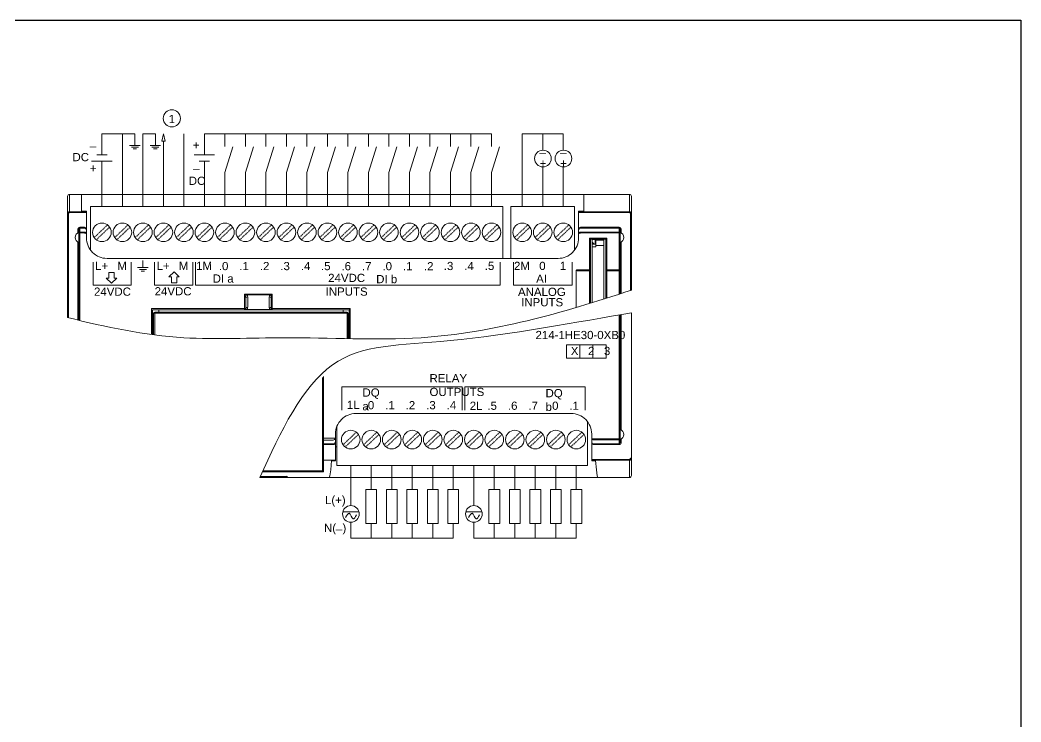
# Model space of a CAD drawing. Header units: inches. Extents: x 57 to 2760, y -193 to 2149.
# Drawn here: x 903.3 to 1098.5, y 1878.4 to 2015.4 of the extents above; entities that cross this region are included whole.
import ezdxf

# ---------------------------------------------------------------- set-up
doc = ezdxf.new("R2010")
doc.units = ezdxf.units.IN
doc.header["$MEASUREMENT"] = 0
doc.linetypes.add('DOT', pattern=[0.2, 0.1, -0.1])
doc.layers.add('Wiring', color=7, linetype='Continuous')
doc.styles.get("Standard").update_dxf_attribs({"font": 'arial.ttf'})

msp = doc.modelspace()

# ---------------------------------------------------------------- linework, layer by layer
at = {"color": 7, "linetype": 'Continuous', "lineweight": 0}
for p, q in [((912.549, 1957.34449), (912.549, 1980.9751)), ((1022.149, 1981.3751), (912.949, 1981.3751)), ((912.949, 1977.82042), (912.949, 1981.3751)), ((915.249, 1978.05153), (915.249, 1981.3751)), ((1013.249, 1978.05153), (1013.249, 1981.3751)), ((1022.149, 1981.3751), (1022.149, 1977.82042)), ((1022.549, 1962.69975), (1022.549, 1980.9751)), ((1022.549, 1980.9751), (1022.549, 1962.69975)), ((917.039, 1979.0251), (997.459, 1979.0251)), ((917.039, 1979.0251), (917.039, 1970.48849)), ((997.459, 1979.0251), (997.459, 1968.8751)), ((999.039, 1979.0251), (1011.459, 1979.0251)), ((999.039, 1979.0251), (999.039, 1968.8751)), ((1011.459, 1979.0251), (1011.459, 1970.48849)), ((912.749, 1957.29451), (912.749, 1977.60332)), ((912.949, 1977.98015), (916.249, 1977.98015)), ((912.949, 1977.82042), (916.249, 1977.82042)), ((915.249, 1978.07811), (916.249, 1978.07811)), ((916.249, 1978.05153), (915.249, 1978.05153)), ((916.249, 1972.8751), (916.249, 1978.07811)), ((1013.249, 1978.07811), (1012.249, 1978.07811)), ((1012.249, 1972.8751), (1012.249, 1978.07811)), ((1013.249, 1978.05153), (1012.249, 1978.05153)), ((1012.249, 1977.98015), (1022.149, 1977.98015)), ((1012.249, 1977.82042), (1022.149, 1977.82042)), ((1022.349, 1962.63325), (1022.349, 1977.60332)), ((914.549, 1973.87314), (914.549, 1974.51761)), ((914.749, 1956.80355), (914.749, 1974.54776)), ((914.949, 1974.94908), (915.849, 1974.94908)), ((914.949, 1956.75541), (914.949, 1974.94908)), ((914.949, 1974.7865), (915.849, 1974.7865)), ((1012.649, 1974.94908), (1020.149, 1974.94908)), ((1012.649, 1974.7865), (1020.149, 1974.7865)), ((1020.149, 1961.9084), (1020.149, 1974.94908)), ((1020.349, 1962.37974), (1020.349, 1974.54776)), ((1020.549, 1974.51761), (1020.549, 1973.87314)), ((915.849, 1974.01078), (914.949, 1974.01078)), ((915.849, 1973.83794), (914.949, 1973.83794)), ((1020.149, 1974.01078), (1012.649, 1974.01078)), ((1020.149, 1973.83794), (1012.649, 1973.83985)), ((1014.349, 1960.06961), (1014.349, 1972.84497)), ((1014.349, 1972.84497), (1017.749, 1972.84497)), ((1014.549, 1966.79441), (1014.549, 1972.62609)), ((1014.549, 1972.6251), (1017.549, 1972.6251)), ((1014.549, 1972.6251), (1017.549, 1972.6251)), ((1014.899, 1972.5751), (1014.849, 1972.6251)), ((1014.899, 1960.23871), (1014.899, 1972.5751)), ((1014.899, 1972.5751), (1017.199, 1972.5751)), ((1015.499, 1972.5751), (1015.499, 1971.6751)), ((1015.624, 1971.1251), (1015.624, 1972.4251)), ((1017.174, 1972.4251), (1015.624, 1972.4251)), ((1017.174, 1960.95059), (1017.174, 1972.4251)), ((1017.199, 1972.5751), (1017.249, 1972.6251)), ((1017.199, 1972.5751), (1017.199, 1960.95852)), ((1017.549, 1961.06974), (1017.549, 1972.62609)), ((1017.749, 1961.13348), (1017.749, 1972.84497)), ((914.549, 1956.85188), (914.549, 1972.07707)), ((1015.299, 1971.6751), (1014.899, 1972.0751)), ((1015.499, 1971.6751), (1014.899, 1971.6751)), ((1014.924, 1960.24643), (1014.924, 1971.6251)), ((1014.924, 1971.6251), (1015.624, 1971.6251)), ((1014.924, 1971.6251), (1015.624, 1971.6251)), ((1014.924, 1971.1251), (1015.624, 1971.1251)), ((1017.174, 1971.4251), (1015.624, 1971.4251)), ((1020.549, 1972.07707), (1020.549, 1962.36174)), ((1008.249, 1968.8751), (920.24903, 1968.8751)), ((927.2455, 1967.08555), (927.2455, 1968.45055)), ((926.22175, 1967.08555), (928.26925, 1967.08555)), ((926.563, 1966.7443), (927.928, 1966.7443)), ((926.90425, 1966.40305), (927.58675, 1966.40305)), ((1011.749, 1966.60631), (1011.749, 1959.28757)), ((1011.94214, 1966.61911), (1014.34214, 1966.61911)), ((1011.94214, 1966.48013), (1014.34214, 1966.48013)), ((1014.549, 1960.13096), (1014.549, 1966.79441)), ((1017.749, 1966.61911), (1020.149, 1966.61911)), ((1017.749, 1966.48013), (1020.149, 1966.48013)), ((947.099, 1961.91143), (952.499, 1961.91143)), ((947.24756, 1961.86155), (947.099, 1961.91143)), ((947.20527, 1961.59128), (947.099, 1961.91143)), ((947.099, 1958.8751), (947.099, 1961.91143)), ((947.24727, 1961.463), (947.20527, 1961.59128)), ((947.36687, 1961.82077), (947.24756, 1961.86155)), ((947.299, 1959.0751), (947.299, 1961.08913)), ((947.46424, 1961.78688), (947.36687, 1961.82077)), ((947.54383, 1961.7586), (947.46424, 1961.78688)), ((947.54383, 1961.7586), (952.05417, 1961.7586)), ((947.699, 1959.35103), (947.699, 1961.36506)), ((951.899, 1961.36506), (951.899, 1959.35103)), ((952.13086, 1961.78586), (952.05417, 1961.7586)), ((952.22679, 1961.81927), (952.13086, 1961.78586)), ((952.34782, 1961.86067), (952.22679, 1961.81927)), ((952.299, 1961.08913), (952.299, 1959.0751)), ((952.499, 1961.91143), (952.34782, 1961.86067)), ((952.42727, 1961.69589), (952.35072, 1961.463)), ((952.499, 1961.91143), (952.42727, 1961.69589)), ((952.499, 1961.91143), (952.499, 1958.8751)), ((947.099, 1959.08862), (928.949, 1959.08862)), ((928.949, 1954.03757), (928.949, 1959.08862)), ((929.149, 1954.0108), (929.149, 1958.87556)), ((929.149, 1954.0108), (929.149, 1958.87556)), ((967.499, 1958.8751), (929.149, 1958.8751)), ((930.349, 1958.3751), (930.349, 1958.8751)), ((952.499, 1958.8751), (947.099, 1958.8751)), ((947.31713, 1958.97728), (947.2438, 1958.93714)), ((947.31198, 1958.88813), (947.37419, 1958.89738)), ((952.06461, 1958.93714), (947.53338, 1958.93714)), ((952.28087, 1958.97728), (952.35421, 1958.93714)), ((952.39368, 1958.87821), (952.499, 1958.8751)), ((967.699, 1959.08862), (952.499, 1959.08862)), ((966.299, 1958.3751), (966.299, 1958.8751)), ((967.499, 1953.22167), (967.499, 1958.87556)), ((967.699, 1959.08862), (967.699, 1953.21797)), ((929.349, 1953.98444), (929.349, 1958.1751)), ((929.549, 1958.3751), (967.099, 1958.3751)), ((929.549, 1958.3751), (967.099, 1958.3751)), ((929.549, 1953.9585), (929.549, 1958.3751)), ((929.549, 1958.18819), (967.099, 1958.18819)), ((967.099, 1953.2293), (967.099, 1958.3751)), ((967.299, 1953.22545), (967.299, 1958.1751)), ((1020.149, 1932.53944), (1020.149, 1957.84968)), ((1020.349, 1932.94076), (1020.349, 1957.88466)), ((1020.549, 1957.91961), (1020.549, 1935.41146)), ((1022.549, 1958.2675), (1022.549, 1929.91847)), ((962.299, 1927.44712), (962.299, 1945.63737)), ((962.499, 1945.80731), (962.499, 1927.21913)), ((968.799, 1938.61342), (1010.79897, 1938.61342)), ((965.099, 1928.46342), (965.099, 1936.13329)), ((1014.009, 1928.46342), (1014.009, 1937.00003)), ((962.499, 1933.78787), (964.399, 1933.78787)), ((962.499, 1933.44205), (964.399, 1933.44205)), ((964.799, 1933.82842), (964.799, 1934.61342)), ((964.799, 1929.41042), (964.799, 1934.61342)), ((1014.799, 1929.41042), (1014.799, 1934.61342)), ((1015.199, 1933.65059), (1020.149, 1933.65059)), ((1015.199, 1933.47775), (1020.149, 1933.47775)), ((1020.549, 1933.61539), (1020.549, 1932.97091)), ((964.39891, 1932.70202), (962.499, 1932.70202)), ((964.399, 1932.53944), (962.499, 1932.53944)), ((964.799, 1932.11342), (965.099, 1932.11342)), ((1020.149, 1932.70202), (1015.199, 1932.70202)), ((1020.149, 1932.53944), (1015.199, 1932.53944)), ((964.799, 1929.54162), (962.499, 1929.54162)), ((963.88367, 1927.59515), (964.03057, 1929.437)), ((964.027, 1929.41041), (964.799, 1929.41041)), ((964.799, 1929.437), (964.03057, 1929.437)), ((1022.149, 1929.6681), (1014.799, 1929.6681)), ((1022.14898, 1929.50837), (1014.799, 1929.50837)), ((1015.56742, 1929.437), (1014.799, 1929.437)), ((1015.571, 1929.41041), (1014.799, 1929.41041)), ((1015.71433, 1927.59515), (1015.56742, 1929.437)), ((1022.149, 1926.11342), (1022.149, 1929.6681)), ((962.30124, 1927.41692), (950.65526, 1927.41692)), ((1014.009, 1928.46342), (965.099, 1928.46342)), ((950.07751, 1926.11342), (1022.149, 1926.11342)), ((950.40537, 1926.31919), (954.649, 1926.31926)), ((950.449, 1926.32009), (954.649, 1926.32009)), ((950.449, 1926.11342), (950.449, 1926.32009)), ((954.649, 1926.11342), (950.449, 1926.11342)), ((962.499, 1927.21913), (950.56706, 1927.21913)), ((954.649, 1926.32009), (954.649, 1926.11342)), ((955.449, 1926.27161), (955.449, 1926.11342)), ((963.5843, 1926.11342), (955.449, 1926.11342))]:
    msp.add_line(p, q, dxfattribs=at)
at = {"linetype": 'DOT', "lineweight": 0}
for p, q in [((917.74314, 1972.95188), (920.34223, 1975.41392)), ((918.15577, 1972.51628), (920.75485, 1974.97833)), ((921.74314, 1972.95188), (924.34223, 1975.41392)), ((922.15577, 1972.51628), (924.75485, 1974.97833)), ((925.74314, 1972.95188), (928.34223, 1975.41392)), ((926.15577, 1972.51628), (928.75485, 1974.97833)), ((929.74314, 1972.95188), (932.34223, 1975.41392)), ((930.15577, 1972.51628), (932.75485, 1974.97833)), ((933.74314, 1972.95188), (936.34223, 1975.41392)), ((934.15577, 1972.51628), (936.75485, 1974.97833)), ((937.74314, 1972.95188), (940.34223, 1975.41392)), ((938.15577, 1972.51628), (940.75485, 1974.97833)), ((941.74314, 1972.95188), (944.34223, 1975.41392)), ((942.15577, 1972.51628), (944.75485, 1974.97833)), ((945.74314, 1972.95188), (948.34223, 1975.41392)), ((946.15577, 1972.51628), (948.75485, 1974.97833)), ((949.74314, 1972.95188), (952.34223, 1975.41392)), ((950.15577, 1972.51628), (952.75485, 1974.97833)), ((953.74314, 1972.95188), (956.34223, 1975.41392)), ((954.15577, 1972.51628), (956.75485, 1974.97833)), ((957.74314, 1972.95188), (960.34223, 1975.41392)), ((958.15577, 1972.51628), (960.75485, 1974.97833)), ((961.74314, 1972.95188), (964.34223, 1975.41392)), ((962.15577, 1972.51628), (964.75485, 1974.97833)), ((965.74314, 1972.95188), (968.34223, 1975.41392)), ((966.15577, 1972.51628), (968.75485, 1974.97833)), ((969.74314, 1972.95188), (972.34223, 1975.41392)), ((970.15577, 1972.51628), (972.75485, 1974.97833)), ((973.74314, 1972.95188), (976.34223, 1975.41392)), ((974.15577, 1972.51628), (976.75485, 1974.97833)), ((977.74314, 1972.95188), (980.34223, 1975.41392)), ((978.15577, 1972.51628), (980.75485, 1974.97833)), ((981.74314, 1972.95188), (984.34223, 1975.41392)), ((982.15577, 1972.51628), (984.75485, 1974.97833)), ((985.74314, 1972.95188), (988.34223, 1975.41392)), ((986.15577, 1972.51628), (988.75485, 1974.97833)), ((989.74314, 1972.95188), (992.34223, 1975.41392)), ((990.15577, 1972.51628), (992.75485, 1974.97833)), ((993.74314, 1972.95188), (996.34223, 1975.41392)), ((994.15577, 1972.51628), (996.75485, 1974.97833)), ((999.74314, 1972.95188), (1002.34223, 1975.41392)), ((1000.15577, 1972.51628), (1002.75485, 1974.97833)), ((1003.74314, 1972.95188), (1006.34223, 1975.41392)), ((1004.15577, 1972.51628), (1006.75485, 1974.97833)), ((1007.74314, 1972.95188), (1010.34223, 1975.41392)), ((1008.15577, 1972.51628), (1010.75485, 1974.97833)), ((966.29314, 1932.5102), (968.89223, 1934.97224)), ((966.70577, 1932.0746), (969.30485, 1934.53665)), ((970.29314, 1932.5102), (972.89223, 1934.97224)), ((970.70577, 1932.0746), (973.30485, 1934.53665)), ((974.29314, 1932.5102), (976.89223, 1934.97224)), ((974.70577, 1932.0746), (977.30485, 1934.53665)), ((978.29314, 1932.5102), (980.89223, 1934.97224)), ((978.70577, 1932.0746), (981.30485, 1934.53665)), ((982.29314, 1932.5102), (984.89223, 1934.97224)), ((982.70577, 1932.0746), (985.30485, 1934.53665)), ((986.29314, 1932.5102), (988.89223, 1934.97224)), ((986.70577, 1932.0746), (989.30485, 1934.53665)), ((990.29314, 1932.5102), (992.89223, 1934.97224)), ((990.70577, 1932.0746), (993.30485, 1934.53665)), ((994.29314, 1932.5102), (996.89223, 1934.97224)), ((994.70577, 1932.0746), (997.30485, 1934.53665)), ((998.29314, 1932.5102), (1000.89223, 1934.97224)), ((998.70577, 1932.0746), (1001.30485, 1934.53665)), ((1002.29314, 1932.5102), (1004.89223, 1934.97224)), ((1002.70577, 1932.0746), (1005.30485, 1934.53665)), ((1006.29314, 1932.5102), (1008.89223, 1934.97224)), ((1006.70577, 1932.0746), (1009.30485, 1934.53665)), ((1010.29314, 1932.5102), (1012.89223, 1934.97224)), ((1010.70577, 1932.0746), (1013.30485, 1934.53665))]:
    msp.add_line(p, q, dxfattribs=at)
at = {"lineweight": 0}
for p, q in [((917.534, 1968.16888), (917.534, 1963.65529)), ((924.964, 1968.16888), (924.964, 1963.65529)), ((929.48925, 1968.16928), (929.48925, 1963.6557)), ((936.964, 1968.16928), (936.964, 1963.6557)), ((937.48925, 1968.16928), (937.48925, 1963.6557)), ((996.964, 1968.16928), (996.964, 1963.6557)), ((999.534, 1968.16888), (999.534, 1963.65529)), ((1010.964, 1968.16888), (1010.964, 1963.65529)), ((920.0755, 1965.0325), (921.1036, 1964.03502)), ((920.58955, 1965.0325), (920.0755, 1965.0325)), ((920.58955, 1966.15089), (920.58955, 1965.0325)), ((921.1036, 1966.15089), (920.58955, 1966.15089)), ((921.1036, 1966.15089), (921.61765, 1966.15089)), ((922.1317, 1965.0325), (921.1036, 1964.03502)), ((921.61765, 1966.15089), (921.61765, 1965.0325)), ((921.61765, 1965.0325), (922.1317, 1965.0325)), ((932.29671, 1965.26206), (933.32481, 1966.25954)), ((932.81077, 1965.26206), (932.29671, 1965.26206)), ((932.81077, 1964.14367), (932.81077, 1965.26206)), ((934.35292, 1965.26206), (933.32481, 1966.25954)), ((933.83886, 1964.14367), (933.83886, 1965.26206)), ((933.83886, 1965.26206), (934.35292, 1965.26206)), ((917.534, 1963.65529), (924.964, 1963.65529)), ((929.48925, 1963.6557), (936.964, 1963.6557)), ((933.32482, 1964.14367), (932.81077, 1964.14367)), ((933.32481, 1964.14367), (933.83886, 1964.14367)), ((937.48925, 1963.6557), (996.964, 1963.6557)), ((999.534, 1963.65529), (1010.964, 1963.65529)), ((966.03925, 1943.80142), (989.514, 1943.80142)), ((966.03925, 1939.28783), (966.03925, 1943.80142)), ((989.514, 1939.28783), (989.514, 1943.80142)), ((990.03925, 1943.80142), (1013.514, 1943.80142)), ((990.03925, 1939.28783), (990.03925, 1943.80142)), ((1013.514, 1939.28783), (1013.514, 1943.80142)), ((1022.549, 1929.91847), (1022.549, 1926.51342))]:
    msp.add_line(p, q, dxfattribs=at)
msp.add_lwpolyline([(60.46636, 2015.39461), (1098.54819, 2015.39461), (1098.54819, 1083.9003), (60.46636, 1083.9003)], close=True)
at = {"color": 7, "linetype": 'Continuous', "lineweight": 0}
for points in [[(912.549, 1977.57006), (912.55352, 1977.63151), (912.56829, 1977.69588), (912.59452, 1977.76005), (912.63241, 1977.8207), (912.68119, 1977.87466), (912.73938, 1977.91933), (912.80509, 1977.95269), (912.87588, 1977.97324), (912.949, 1977.98015)], [(912.549, 1977.57006), (912.57579, 1977.58669), (912.649, 1977.59886), (912.749, 1977.60332)], [(912.749, 1977.60332), (912.75126, 1977.63585), (912.75864, 1977.66992), (912.77175, 1977.70389), (912.79069, 1977.736), (912.81508, 1977.76457), (912.84418, 1977.78822), (912.87704, 1977.80588), (912.91243, 1977.81676), (912.949, 1977.82042)], [(1022.149, 1977.98015), (1022.19369, 1977.97758), (1022.23697, 1977.97011), (1022.28014, 1977.95748), (1022.32381, 1977.93892), (1022.368, 1977.91322), (1022.41218, 1977.87888), (1022.45482, 1977.83439), (1022.493, 1977.77931), (1022.52315, 1977.71507), (1022.54241, 1977.64419), (1022.549, 1977.57006)], [(1022.149, 1977.82042), (1022.17135, 1977.81906), (1022.19299, 1977.81511), (1022.21457, 1977.80842), (1022.23641, 1977.79859), (1022.2585, 1977.78499), (1022.28059, 1977.76681), (1022.3019, 1977.74326), (1022.32099, 1977.71412), (1022.33607, 1977.68011), (1022.3457, 1977.64259), (1022.349, 1977.60332)], [(1022.549, 1977.57006), (1022.5222, 1977.58669), (1022.449, 1977.59886), (1022.349, 1977.60332)], [(914.549, 1974.51761), (914.5707, 1974.65776), (914.63172, 1974.78034), (914.72237, 1974.8731), (914.8311, 1974.92986), (914.949, 1974.94908)], [(914.749, 1974.54779), (914.7222, 1974.5327), (914.649, 1974.52166), (914.549, 1974.51761)], [(914.749, 1974.54776), (914.75983, 1974.62525), (914.79036, 1974.69312), (914.83573, 1974.74451), (914.89015, 1974.77592), (914.949, 1974.7865)], [(915.849, 1974.94908), (915.99156, 1974.93054), (916.1271, 1974.87531), (916.249, 1974.78425)], [(915.849, 1974.7865), (915.96647, 1974.76645), (916.07547, 1974.70658), (916.16616, 1974.60886), (916.22729, 1974.47959), (916.249, 1974.33194)], [(1012.249, 1974.78425), (1012.3706, 1974.87514), (1012.50574, 1974.93036), (1012.649, 1974.94908)], [(1012.249, 1974.33194), (1012.27071, 1974.47961), (1012.33175, 1974.60873), (1012.42246, 1974.70653), (1012.53103, 1974.76627), (1012.649, 1974.7865)], [(1020.149, 1974.94908), (1020.26689, 1974.92986), (1020.37569, 1974.87306), (1020.46629, 1974.78031), (1020.52732, 1974.65769), (1020.549, 1974.51761)], [(1020.149, 1974.7865), (1020.20786, 1974.77592), (1020.2623, 1974.74448), (1020.30765, 1974.6931), (1020.33818, 1974.6252), (1020.349, 1974.54776)], [(1020.349, 1974.54779), (1020.37579, 1974.5327), (1020.449, 1974.52166), (1020.549, 1974.51761)], [(914.749, 1973.8176), (914.76422, 1973.89153), (914.80758, 1973.9542), (914.87246, 1973.99608), (914.949, 1974.01078)], [(914.949, 1973.83794), (914.87221, 1973.83638), (914.80695, 1973.83192), (914.76386, 1973.82529), (914.749, 1973.8176)], [(915.84901, 1974.01078), (915.91594, 1974.00584), (915.97459, 1973.99305), (916.02488, 1973.97506), (916.06768, 1973.95373), (916.10431, 1973.93006), (916.13603, 1973.90434), (916.16405, 1973.87617), (916.1888, 1973.84511), (916.20981, 1973.81148), (916.22656, 1973.77591), (916.23873, 1973.73906), (916.24624, 1973.70121), (916.249, 1973.66005)], [(916.249, 1973.66007), (916.24624, 1973.68094), (916.23873, 1973.70013), (916.22656, 1973.71881), (916.20982, 1973.73684), (916.18881, 1973.7539), (916.16407, 1973.76965), (916.13606, 1973.78393), (916.10433, 1973.79698), (916.06772, 1973.80899), (916.02493, 1973.81981), (915.97466, 1973.82893), (915.91601, 1973.83542), (915.84911, 1973.83793)], [(1012.249, 1973.66005), (1012.25174, 1973.70108), (1012.25985, 1973.74123), (1012.27311, 1973.78001), (1012.29121, 1973.81689), (1012.31377, 1973.85142), (1012.34037, 1973.88319), (1012.37065, 1973.91195), (1012.40432, 1973.93752), (1012.44088, 1973.95958), (1012.4797, 1973.97782), (1012.52009, 1973.99207), (1012.56148, 1974.00228), (1012.60413, 1974.00857), (1012.649, 1974.01078)], [(1012.649, 1973.83794), (1012.60414, 1973.83682), (1012.56148, 1973.83363), (1012.52009, 1973.82845), (1012.47971, 1973.82122), (1012.44088, 1973.81196), (1012.40432, 1973.80077), (1012.37065, 1973.7878), (1012.34037, 1973.77322), (1012.31377, 1973.75711), (1012.29121, 1973.7396), (1012.27311, 1973.72089), (1012.25985, 1973.70123), (1012.25174, 1973.68087), (1012.249, 1973.66008)], [(1014.549, 1972.62609), (1014.53418, 1972.64832), (1014.49906, 1972.68889), (1014.45289, 1972.73868), (1014.40127, 1972.79225), (1014.349, 1972.84497)], [(1017.549, 1972.62609), (1017.56382, 1972.64832), (1017.59893, 1972.68889), (1017.64511, 1972.73868), (1017.69672, 1972.79225), (1017.749, 1972.84497)], [(1020.149, 1974.01078), (1020.22457, 1973.99646), (1020.28949, 1973.95509), (1020.33367, 1973.89177), (1020.349, 1973.8176)], [(1020.349, 1973.8176), (1020.33367, 1973.82541), (1020.28949, 1973.83207), (1020.22457, 1973.83643), (1020.149, 1973.83794)], [(1011.74214, 1966.60223), (1011.74609, 1966.60555), (1011.75947, 1966.60907), (1011.78453, 1966.61258), (1011.82311, 1966.61579), (1011.8761, 1966.61839), (1011.94214, 1966.61911)], [(1011.74214, 1966.60223), (1011.75693, 1966.55616), (1011.80002, 1966.51633), (1011.86521, 1966.48953), (1011.94214, 1966.48013)], [(1014.34214, 1966.61911), (1014.38169, 1966.61873), (1014.42354, 1966.61767), (1014.46521, 1966.61562), (1014.50281, 1966.61235), (1014.53088, 1966.60785), (1014.54214, 1966.60223)], [(1014.54214, 1966.60223), (1014.52736, 1966.55616), (1014.48427, 1966.51633), (1014.41908, 1966.48953), (1014.34214, 1966.48013)], [(1017.549, 1966.60223), (1017.55295, 1966.60555), (1017.56632, 1966.60907), (1017.59138, 1966.61258), (1017.62996, 1966.61579), (1017.68296, 1966.61839), (1017.749, 1966.61911)], [(1017.549, 1966.60223), (1017.56378, 1966.55616), (1017.60687, 1966.51633), (1017.67206, 1966.48953), (1017.749, 1966.48013)], [(1020.149, 1966.61911), (1020.18855, 1966.61873), (1020.2304, 1966.61767), (1020.27207, 1966.61562), (1020.30966, 1966.61235), (1020.33773, 1966.60785), (1020.349, 1966.60223)], [(1020.349, 1966.60223), (1020.33421, 1966.55616), (1020.29113, 1966.51633), (1020.22593, 1966.48953), (1020.149, 1966.48013)], [(947.54383, 1961.7586), (947.42439, 1961.68215), (947.32093, 1961.57902), (947.24727, 1961.463)], [(947.299, 1961.08913), (947.29239, 1961.23124), (947.27449, 1961.35651), (947.24727, 1961.463)], [(947.699, 1961.36506), (947.54594, 1961.34406), (947.41617, 1961.28425), (947.32945, 1961.19473), (947.299, 1961.08913)], [(947.699, 1961.36506), (947.67921, 1961.51451), (947.62547, 1961.64641), (947.54383, 1961.7586)], [(952.05417, 1961.7586), (951.97227, 1961.64603), (951.91851, 1961.51352), (951.899, 1961.36506)], [(951.899, 1961.36506), (952.05207, 1961.34406), (952.18184, 1961.28424), (952.26855, 1961.19472), (952.299, 1961.08913)], [(952.05417, 1961.7586), (952.17361, 1961.68215), (952.27707, 1961.57902), (952.35072, 1961.463)], [(952.35072, 1961.463), (952.32344, 1961.35618), (952.30551, 1961.23026), (952.299, 1961.08914)], [(1020.349, 1962.37974), (1020.3473, 1962.19604), (1020.34205, 1961.99541), (1020.34105, 1961.97116)], [(1020.349, 1962.37974), (1020.37579, 1962.37074), (1020.449, 1962.36415), (1020.549, 1962.36174)], [(1020.549, 1962.36174), (1020.54608, 1962.1875), (1020.5388, 1962.03589)], [(947.099, 1959.08862), (947.1733, 1959.08765), (947.23844, 1959.08479), (947.28348, 1959.08032), (947.299, 1959.0751)], [(947.099, 1958.8751), (947.17417, 1958.87668), (947.24526, 1958.88114), (947.31198, 1958.88813)], [(947.699, 1959.35103), (947.54593, 1959.33003), (947.41616, 1959.27022), (947.32945, 1959.1807), (947.299, 1959.0751)], [(947.53338, 1958.93715), (947.41792, 1958.97729), (947.31713, 1958.97728)], [(947.37419, 1958.89738), (947.43185, 1958.9087), (947.48498, 1958.92198), (947.53339, 1958.93714)], [(947.53338, 1958.93714), (947.59949, 1959.0201), (947.65147, 1959.11698), (947.68612, 1959.22737), (947.699, 1959.35103)], [(951.899, 1959.35103), (952.05207, 1959.33003), (952.18184, 1959.27022), (952.26855, 1959.1807), (952.299, 1959.0751)], [(951.899, 1959.35103), (951.91188, 1959.22737), (951.94653, 1959.11697), (951.99851, 1959.02009), (952.06461, 1958.93714)], [(952.06461, 1958.93714), (952.1265, 1958.91831), (952.20726, 1958.90034)], [(952.06462, 1958.93714), (952.18008, 1958.97728), (952.28087, 1958.97728)], [(952.20726, 1958.90034), (952.29642, 1958.88685), (952.39368, 1958.87821)], [(952.499, 1959.08862), (952.4247, 1959.08765), (952.35956, 1959.08479), (952.31452, 1959.08032), (952.299, 1959.0751)], [(967.499, 1958.87556), (967.51382, 1958.89543), (967.54893, 1958.93429), (967.59511, 1958.98298), (967.64672, 1959.03598), (967.699, 1959.08862)], [(929.349, 1958.1751), (929.3747, 1958.18152), (929.44802, 1958.1864), (929.549, 1958.18819)], [(967.299, 1958.1751), (967.2733, 1958.18152), (967.19998, 1958.1864), (967.099, 1958.18819)], [(962.299, 1933.67093), (962.30195, 1933.69092), (962.30985, 1933.7089), (962.32143, 1933.72473), (962.33563, 1933.73837), (962.35165, 1933.74999), (962.36964, 1933.76011), (962.38954, 1933.7688), (962.41081, 1933.77588), (962.43284, 1933.78127), (962.45508, 1933.785), (962.47704, 1933.78715), (962.499, 1933.78787)], [(962.299, 1933.67093), (962.30195, 1933.63178), (962.30985, 1933.59656), (962.32144, 1933.5656), (962.33564, 1933.53889), (962.35165, 1933.51617), (962.36965, 1933.49637), (962.38954, 1933.47937), (962.41081, 1933.46551), (962.43284, 1933.45494), (962.45507, 1933.44764), (962.47704, 1933.44344), (962.499, 1933.44205)], [(964.399, 1933.78787), (964.45757, 1933.78831), (964.52085, 1933.7898), (964.58647, 1933.7926), (964.65106, 1933.79693), (964.71018, 1933.80294), (964.75786, 1933.81051), (964.78855, 1933.81922), (964.799, 1933.82842)], [(964.799, 1933.82842), (964.77971, 1933.70988), (964.72315, 1933.60205), (964.63452, 1933.51613), (964.52289, 1933.46105), (964.399, 1933.44205)], [(1015.19906, 1933.47775), (1015.10333, 1933.48792), (1015.02333, 1933.51337), (1014.95914, 1933.54779), (1014.90925, 1933.58666), (1014.87142, 1933.62718), (1014.84341, 1933.66783), (1014.82338, 1933.70787), (1014.80988, 1933.74718), (1014.80189, 1933.7863), (1014.799, 1933.82848)], [(1014.799, 1933.82845), (1014.8019, 1933.80707), (1014.80989, 1933.78723), (1014.82339, 1933.76729), (1014.84343, 1933.74699), (1014.87146, 1933.72636), (1014.90931, 1933.70581), (1014.95922, 1933.68609), (1015.02345, 1933.66863), (1015.1035, 1933.65573), (1015.19927, 1933.65058)], [(1020.149, 1933.65059), (1020.22578, 1933.65215), (1020.29105, 1933.65661), (1020.33413, 1933.66323), (1020.349, 1933.67093)], [(1020.349, 1933.67093), (1020.33377, 1933.597), (1020.29042, 1933.53433), (1020.22554, 1933.49245), (1020.149, 1933.47775)], [(962.499, 1932.70202), (962.44616, 1932.70648), (962.40325, 1932.71737), (962.37139, 1932.73094), (962.34835, 1932.74504), (962.33121, 1932.75931), (962.3179, 1932.77437), (962.3079, 1932.79062), (962.30139, 1932.80831), (962.299, 1932.82768)], [(962.499, 1932.53944), (962.44615, 1932.54969), (962.40325, 1932.57459), (962.37139, 1932.6057), (962.34835, 1932.63804), (962.33121, 1932.67077), (962.3179, 1932.70532), (962.3079, 1932.7426), (962.30139, 1932.78321), (962.299, 1932.82768)], [(964.799, 1933.15649), (964.7773, 1933.00897), (964.71626, 1932.87982), (964.62555, 1932.78201), (964.51701, 1932.72227), (964.39891, 1932.70202)], [(964.799, 1932.70428), (964.67746, 1932.61343), (964.54238, 1932.5582), (964.399, 1932.53944)], [(1015.199, 1932.70202), (1015.08153, 1932.72208), (1014.97252, 1932.78195), (1014.88184, 1932.87967), (1014.82071, 1933.00893), (1014.799, 1933.15659)], [(1015.199, 1932.53944), (1015.05644, 1932.55798), (1014.9209, 1932.61322), (1014.799, 1932.70428)], [(1020.549, 1932.97091), (1020.5273, 1932.83076), (1020.46628, 1932.70819), (1020.37563, 1932.61543), (1020.2669, 1932.55867), (1020.149, 1932.53944)], [(1020.349, 1932.94076), (1020.33817, 1932.86328), (1020.30764, 1932.7954), (1020.26226, 1932.74402), (1020.20785, 1932.7126), (1020.149, 1932.70202)], [(1020.349, 1932.94074), (1020.3758, 1932.95583), (1020.449, 1932.96687), (1020.549, 1932.97091)], [(962.299, 1929.70158), (962.31182, 1929.64521), (962.35106, 1929.59392), (962.4154, 1929.55626), (962.499, 1929.54162)], [(1022.549, 1929.91847), (1022.54453, 1929.85734), (1022.52986, 1929.79315), (1022.50375, 1929.72901), (1022.46593, 1929.66829), (1022.41717, 1929.6142), (1022.35894, 1929.56941), (1022.29314, 1929.53593), (1022.22223, 1929.51531), (1022.14898, 1929.50837)], [(1022.349, 1929.88521), (1022.34676, 1929.85285), (1022.33943, 1929.81887), (1022.32638, 1929.78491), (1022.30747, 1929.75276), (1022.28309, 1929.72413), (1022.25397, 1929.70041), (1022.22107, 1929.68269), (1022.1856, 1929.67177), (1022.149, 1929.6681)], [(1022.549, 1929.91847), (1022.5222, 1929.90184), (1022.449, 1929.88967), (1022.349, 1929.88521)], [(962.30124, 1927.41692), (962.3, 1927.42694), (962.29925, 1927.43702), (962.299, 1927.44712)], [(962.30124, 1927.41692), (962.33074, 1927.33511), (962.37987, 1927.27579), (962.43817, 1927.23755), (962.499, 1927.21913)], [(963.5843, 1926.11342), (963.73454, 1926.48455), (963.88367, 1927.59515)], [(1016.0137, 1926.11342), (1015.86345, 1926.48455), (1015.71433, 1927.59515)], [(950.16674, 1926.31586), (950.28097, 1926.31807), (950.40537, 1926.31919)], [(950.16695, 1926.31634), (950.24205, 1926.31833), (950.449, 1926.32009)], [(954.649, 1926.32009), (954.85582, 1926.31833), (955.04793, 1926.31325), (955.21342, 1926.30529)], [(954.649, 1926.31926), (954.68527, 1926.3192), (954.81511, 1926.31812), (954.93485, 1926.31575), (955.04183, 1926.31242), (955.13422, 1926.30835), (955.21094, 1926.30388), (955.27067, 1926.2993), (955.31298, 1926.29509), (955.33532, 1926.29216), (955.33852, 1926.29163)], [(955.449, 1926.27161), (955.29593, 1926.30201), (955.16616, 1926.38858)], [(955.21342, 1926.30529), (955.3411, 1926.29511), (955.42154, 1926.28358), (955.449, 1926.27161)]]:
    msp.add_lwpolyline(points, dxfattribs=at)
at = {"lineweight": 0}
for points in [[(1009.88702, 1952.04113), (1012.47045, 1952.04113), (1012.47045, 1949.43597), (1009.88702, 1949.43597)], [(1012.47045, 1952.04113), (1015.05388, 1952.04113), (1015.05388, 1949.43597), (1012.47045, 1949.43597)], [(1015.05388, 1952.04113), (1017.63731, 1952.04113), (1017.63731, 1949.43597), (1015.05388, 1949.43597)]]:
    msp.add_lwpolyline(points, close=True, dxfattribs=at)
at = {"color": 7, "linetype": 'Continuous', "lineweight": 0}
for centre in [(919.249, 1973.9651), (923.249, 1973.9651), (927.249, 1973.9651), (931.249, 1973.9651), (935.249, 1973.9651), (939.249, 1973.9651), (943.249, 1973.9651), (947.249, 1973.9651), (951.249, 1973.9651), (955.249, 1973.9651), (959.249, 1973.9651), (963.249, 1973.9651), (967.249, 1973.9651), (971.249, 1973.9651), (975.249, 1973.9651), (979.249, 1973.9651), (983.249, 1973.9651), (987.249, 1973.9651), (991.249, 1973.9651), (995.249, 1973.9651), (1001.249, 1973.9651), (1005.249, 1973.9651), (1009.249, 1973.9651), (967.799, 1933.52342), (971.799, 1933.52342), (975.799, 1933.52342), (979.799, 1933.52342), (983.799, 1933.52342), (987.799, 1933.52342), (991.799, 1933.52342), (995.799, 1933.52342), (999.799, 1933.52342), (1003.799, 1933.52342), (1007.799, 1933.52342), (1011.799, 1933.52342)]:
    msp.add_circle(centre, 1.815, dxfattribs=at)
for centre, radius, start, end in [((912.949, 1980.9751), 0.4, 90, 180), ((1022.149, 1980.9751), 0.4, 0, 90), ((915.11328, 1972.9751), 1.06429, 110.0159596, 249.9840404), ((920.249, 1972.8751), 4, 179.999896, 270.0003844), ((1008.249, 1972.8751), 4, 269.9999932, 0.0005115), ((1019.98471, 1972.9751), 1.06429, 290.0159596, 69.9840404), ((947.099, 1959.0751), 0.2, 270, 0), ((952.499, 1959.0751), 0.2, 180, 270), ((929.549, 1958.1751), 0.2, 90, 180), ((929.549, 1958.1751), 0.2, 90, 180), ((967.099, 1958.1751), 0.2, 0, 90), ((968.799, 1934.61342), 4, 89.9999932, 180.0005115), ((1010.799, 1934.61342), 4, 359.999896, 90.0003844), ((1019.98471, 1934.51342), 1.06429, 290.0159596, 69.9840404), ((955.449, 1926.51342), 0.4, 210.9748609, 270), ((955.449, 1926.51342), 0.4, 210.9748609, 270), ((1022.149, 1926.51342), 0.4, 270, 0), ((1022.149, 1926.51342), 0.4, 270, 0)]:
    msp.add_arc(centre, radius, start, end, dxfattribs=at)
at = {"lineweight": 0}
for points, knots in [([(912.549, 1957.34449), (920.05263, 1955.4667), (933.99235, 1952.55145), (957.18733, 1953.90051), (986.84648, 1951.86324), (1009.03126, 1958.20191), (1022.549, 1962.69975)], [8.83988351, 8.83988351, 8.83988351, 8.83988351, 31.890789672, 51.510490879, 78.200353381, 120.382521872, 120.382521872, 120.382521872, 120.382521872]), ([(950.07751, 1926.11342), (954.09713, 1935.24092), (962.66169, 1952.55615), (985.42152, 1951.51099), (1012.7828, 1956.57837), (1022.549, 1958.2675)], [2.836490217, 2.836490217, 2.836490217, 2.836490217, 29.896980221, 56.775658673, 86.872323449, 86.872323449, 86.872323449, 86.872323449])]:
    msp.add_open_spline(points, degree=3, knots=knots, dxfattribs=at)
at = {"layer": 'Wiring', "lineweight": 15}
for p, q in [((919.249, 1989.09178), (919.249, 1993.2155)), ((919.249, 1993.2155), (923.249, 1993.2155)), ((923.249, 1979.0251), (923.249, 1993.2155)), ((923.249, 1993.2155), (925.68269, 1993.2155)), ((927.249, 1979.0251), (927.249, 1993.2155)), ((927.249, 1993.2155), (929.68269, 1993.2155)), ((931.249, 1993.2155), (930.92061, 1991.74462)), ((931.6009, 1991.74462), (931.249, 1993.2155)), ((935.249, 1985.49209), (935.249, 1993.2155)), ((939.249, 1989.09178), (939.249, 1993.2155)), ((939.249, 1993.2155), (995.249, 1993.2155)), ((943.249, 1990.691), (943.249, 1993.2155)), ((947.249, 1990.691), (947.249, 1993.2155)), ((951.249, 1990.691), (951.249, 1993.2155)), ((955.249, 1990.691), (955.249, 1993.2155)), ((959.249, 1990.691), (959.249, 1993.2155)), ((963.249, 1990.691), (963.249, 1993.2155)), ((967.249, 1990.691), (967.249, 1993.2155)), ((971.249, 1990.691), (971.249, 1993.2155)), ((975.249, 1990.691), (975.249, 1993.2155)), ((979.249, 1990.691), (979.249, 1993.2155)), ((983.249, 1990.691), (983.249, 1993.2155)), ((987.249, 1990.691), (987.249, 1993.2155)), ((991.249, 1990.691), (991.249, 1993.2155)), ((995.249, 1990.691), (995.249, 1993.2155)), ((1001.249, 1979.0251), (1001.249, 1993.2155)), ((1009.249, 1993.2155), (1001.249, 1993.2155)), ((1005.249, 1989.99103), (1005.249, 1993.2155)), ((1009.249, 1989.99103), (1009.249, 1993.2155)), ((930.92061, 1991.74462), (931.6009, 1991.74462)), ((931.249, 1979.0251), (931.249, 1991.74462)), ((943.249, 1985.62598), (944.79494, 1990.66915)), ((947.249, 1985.62598), (948.79494, 1990.66915)), ((951.249, 1985.62598), (952.79494, 1990.66915)), ((955.249, 1985.62598), (956.79494, 1990.66915)), ((959.249, 1985.62598), (960.79494, 1990.66915)), ((963.249, 1985.62598), (964.79494, 1990.66915)), ((967.249, 1985.62598), (968.79494, 1990.66915)), ((971.249, 1985.62598), (972.79494, 1990.66915)), ((975.249, 1985.62598), (976.79494, 1990.66915)), ((979.249, 1985.62598), (980.79494, 1990.66915)), ((983.249, 1985.62598), (984.79494, 1990.66915)), ((987.249, 1985.62598), (988.79494, 1990.66915)), ((991.249, 1985.62598), (992.79494, 1990.66915)), ((995.249, 1985.62598), (996.79494, 1990.66915)), ((918.249, 1989.09178), (920.249, 1989.09178)), ((937.249, 1989.09178), (941.249, 1989.09178)), ((917.249, 1987.83444), (921.249, 1987.83444)), ((919.249, 1979.0251), (919.249, 1987.83444)), ((938.249, 1987.83444), (940.249, 1987.83444)), ((939.249, 1979.0251), (939.249, 1987.83444)), ((1005.249, 1979.0251), (1005.249, 1986.73535)), ((1009.249, 1979.0251), (1009.249, 1986.73535)), ((935.249, 1979.0251), (935.249, 1985.49209)), ((943.249, 1979.0251), (943.249, 1985.62598)), ((947.249, 1979.0251), (947.249, 1985.62598)), ((951.249, 1979.0251), (951.249, 1985.62598)), ((955.249, 1979.0251), (955.249, 1985.62598)), ((959.249, 1979.0251), (959.249, 1985.62598)), ((963.249, 1979.0251), (963.249, 1985.62598)), ((967.249, 1979.0251), (967.249, 1985.62598)), ((971.249, 1979.0251), (971.249, 1985.62598)), ((975.249, 1979.0251), (975.249, 1985.62598)), ((979.249, 1979.0251), (979.249, 1985.62598)), ((983.249, 1979.0251), (983.249, 1985.62598)), ((987.249, 1979.0251), (987.249, 1985.62598)), ((991.249, 1979.0251), (991.249, 1985.62598)), ((995.249, 1979.0251), (995.249, 1985.62598)), ((967.799, 1928.46342), (967.799, 1920.65026)), ((971.799, 1928.46342), (971.799, 1923.77709)), ((975.799, 1928.46342), (975.799, 1923.77709)), ((979.799, 1928.46342), (979.799, 1923.77709)), ((983.799, 1928.46342), (983.799, 1923.77709)), ((987.799, 1928.46342), (987.799, 1923.77709)), ((991.799, 1928.46342), (991.799, 1920.65026)), ((995.799, 1928.46342), (995.799, 1923.77709)), ((999.799, 1928.46342), (999.799, 1923.77709)), ((1003.799, 1928.46342), (1003.799, 1923.77709)), ((1007.799, 1928.46342), (1007.799, 1923.77709)), ((1011.799, 1928.46342), (1011.799, 1923.77709)), ((966.23654, 1919.39867), (969.40502, 1919.39867)), ((990.23654, 1919.39867), (993.40502, 1919.39867)), ((967.799, 1914.27302), (967.799, 1917.39375)), ((971.799, 1917.15844), (971.799, 1914.27302)), ((975.799, 1917.15844), (975.799, 1914.27302)), ((979.799, 1917.15844), (979.799, 1914.27302)), ((983.799, 1917.15844), (983.799, 1914.27302)), ((987.799, 1917.15844), (987.799, 1914.27302)), ((991.799, 1914.27302), (991.799, 1917.39375)), ((995.799, 1917.15844), (995.799, 1914.27302)), ((999.799, 1917.15844), (999.799, 1914.27302)), ((1003.799, 1917.15844), (1003.799, 1914.27302)), ((1007.799, 1917.15844), (1007.799, 1914.27302)), ((1011.799, 1917.15844), (1011.799, 1914.27302)), ((967.799, 1914.27302), (987.799, 1914.27302)), ((991.799, 1914.27302), (1011.799, 1914.27302))]:
    msp.add_line(p, q, dxfattribs=at)
at = {"layer": 'Wiring', "color": 7, "lineweight": 15}
for p, q in [((925.68269, 1990.93954), (925.68269, 1993.2155)), ((929.68269, 1990.93954), (929.68269, 1993.2155)), ((924.65894, 1990.93954), (926.70644, 1990.93954)), ((925.00019, 1990.59829), (926.36519, 1990.59829)), ((925.34144, 1990.25704), (926.02394, 1990.25704)), ((928.65894, 1990.93954), (930.70644, 1990.93954)), ((929.00019, 1990.59829), (930.36519, 1990.59829)), ((929.34144, 1990.25704), (930.02394, 1990.25704))]:
    msp.add_line(p, q, dxfattribs=at)
at = {"layer": 'Wiring', "lineweight": 15}
for points in [[(970.74903, 1923.77709), (972.84896, 1923.77709), (972.84896, 1917.15844), (970.74903, 1917.15844)], [(974.74903, 1923.77709), (976.84896, 1923.77709), (976.84896, 1917.15844), (974.74903, 1917.15844)], [(978.74903, 1923.77709), (980.84896, 1923.77709), (980.84896, 1917.15844), (978.74903, 1917.15844)], [(982.74903, 1923.77709), (984.84896, 1923.77709), (984.84896, 1917.15844), (982.74903, 1917.15844)], [(986.74903, 1923.77709), (988.84896, 1923.77709), (988.84896, 1917.15844), (986.74903, 1917.15844)], [(994.74903, 1923.77709), (996.84896, 1923.77709), (996.84896, 1917.15844), (994.74903, 1917.15844)], [(998.74903, 1923.77709), (1000.84896, 1923.77709), (1000.84896, 1917.15844), (998.74903, 1917.15844)], [(1002.74903, 1923.77709), (1004.84896, 1923.77709), (1004.84896, 1917.15844), (1002.74903, 1917.15844)], [(1006.74903, 1923.77709), (1008.84896, 1923.77709), (1008.84896, 1917.15844), (1006.74903, 1917.15844)], [(1010.74903, 1923.77709), (1012.84896, 1923.77709), (1012.84896, 1917.15844), (1010.74903, 1917.15844)]]:
    msp.add_lwpolyline(points, close=True, dxfattribs=at)
msp.add_circle((932.89457, 1996.20608), 1.66853, dxfattribs=at)
at = {"layer": 'Wiring', "color": 7, "lineweight": 15}
for centre in [(1005.29155, 1988.36319), (1009.29155, 1988.36319), (967.82078, 1919.02201), (991.82078, 1919.02201)]:
    msp.add_circle(centre, 1.6284, dxfattribs=at)
at = {"layer": 'Wiring', "lineweight": 15}
for points in [[(966.79947, 1918.33585), (967.48971, 1919.14082), (968.24897, 1918.04836), (968.92402, 1918.82217)], [(990.79947, 1918.33585), (991.48971, 1919.14082), (992.24897, 1918.04836), (992.92402, 1918.82217)]]:
    msp.add_spline(points, degree=3, dxfattribs=at)

# ---------------------------------------------------------------- texts
at = {"lineweight": 0, "char_height": 1.6}
for s, insert, width, attachment_point in [('L+', (919.18946, 1968.22293), 5.3067617, 2), ('M', (923.18946, 1968.22293), 5.3067617, 2), ('L+', (931.18946, 1968.22293), 5.3067617, 2), ('M', (935.18946, 1968.22293), 5.3067617, 2), ('1M', (939.18946, 1968.22293), 5.3067617, 2), ('.0', (942.98952, 1968.18517), 5.3067617, 2), ('.1', (946.98952, 1968.18517), 5.3067617, 2), ('.2', (950.98952, 1968.18517), 5.3067617, 2), ('.3', (954.98952, 1968.18517), 5.3067617, 2), ('.4', (958.98952, 1968.18517), 5.3067617, 2), ('.5', (962.91712, 1966.56359), 5.3067617, 8), ('.5', (962.91712, 1968.18617), 5.3067617, 2), ('.6', (966.91712, 1966.541), 5.3067617, 8), ('.7', (970.91712, 1966.56359), 5.3067617, 8), ('.0', (974.91712, 1966.541), 5.3067617, 8), ('.1', (978.91712, 1966.56359), 5.3067617, 8), ('.2', (983.00874, 1966.56121), 5.3067617, 8), ('.3', (986.87755, 1966.57776), 5.3067617, 8), ('.4', (990.87755, 1966.60034), 5.3067617, 8), ('.5', (994.87755, 1966.60034), 5.3067617, 8), ('2M', (1001.18946, 1968.22293), 5.3067617, 2), ('0', (1005.18946, 1968.22293), 5.3067617, 2), ('1', (1009.18946, 1968.22293), 5.3067617, 2), ('DI a', (942.91432, 1965.74787), 5.3067617, 2), ('24VDC INPUTS', (966.99891, 1961.58497), 12.9076364, 8), ('DI b', (974.80901, 1964.01529), 5.3067617, 8), ('AI', (1005.02248, 1965.71906), 5.3067617, 2), ('24VDC', (921.3154, 1963.1955), 12.4032, 2), ('24VDC', (933.13811, 1963.26706), 8.5528889, 2), ('ANALOG', (1005.0815, 1963.15052), 12.9076364, 2), ('INPUTS', (1005.13325, 1961.12524), 12.9076364, 2), ('{\\fArial|b0|i0|c0|p32;214-1HE30-0XB0}', (1003.84119, 1954.73219), 24.8996336, 1), ('X   2   3', (1010.72804, 1951.61982), 12.5784889, 1), ('RELAY OUTPUTS', (983.16431, 1946.29573), 15.0247619, 1), ('DQ a', (970.08412, 1943.50969), 4.3914203, 1), ('DQ b', (1005.79876, 1943.38455), 4.5688116, 1), ('1L', (967.05291, 1941.10938), 3.5662222, 1), ('.0', (971.44644, 1941.0398), 5.3067617, 2), ('.1', (975.44644, 1941.0398), 5.3067617, 2), ('.2', (979.44644, 1941.0398), 5.3067617, 2), ('.3', (983.44644, 1941.0398), 5.3067617, 2), ('.4', (987.44644, 1941.0398), 5.3067617, 2), ('2L', (991.00602, 1940.92187), 3.5662222, 1), ('.5', (995.38724, 1940.93623), 5.3067617, 2), ('.6', (999.38724, 1940.93623), 5.3067617, 2), ('.7', (1003.38724, 1940.93623), 5.3067617, 2), ('.0', (1007.38724, 1940.93623), 5.3067617, 2), ('.1', (1011.38724, 1940.93623), 5.3067617, 2)]:
    msp.add_mtext(s, dxfattribs=dict(at, insert=insert, width=width, attachment_point=attachment_point))
at = {"layer": 'Wiring', "lineweight": 15, "char_height": 1.6, "width": 8.5528889, "attachment_point": 2}
for s, insert in [('1', (932.89622, 1996.88563)), ('_', (917.53441, 1992.58473)), ('+', (937.6291, 1991.78436)), ('DC', (915.12727, 1989.44901)), ('+', (917.53495, 1987.26685)), ('_', (937.67563, 1988.16134)), ('DC', (937.8138, 1984.82081)), ('L(+)', (964.78715, 1922.53765)), ('N(  )', (964.75701, 1917.09118)), ('_', (965.50819, 1917.88295))]:
    msp.add_mtext(s, dxfattribs=dict(at, insert=insert))
at = {"layer": 'Wiring', "lineweight": 15, "char_height": 1.6, "width": 8.5528889, "attachment_point": 2, "rotation": 180}
for s, insert in [('_', (1005.23718, 1987.40908)), ('+', (1005.29738, 1986.58723)), ('_', (1009.23718, 1987.40908)), ('+', (1009.29738, 1986.58723))]:
    msp.add_mtext(s, dxfattribs=dict(at, insert=insert))

doc.saveas('drawing.dxf')
